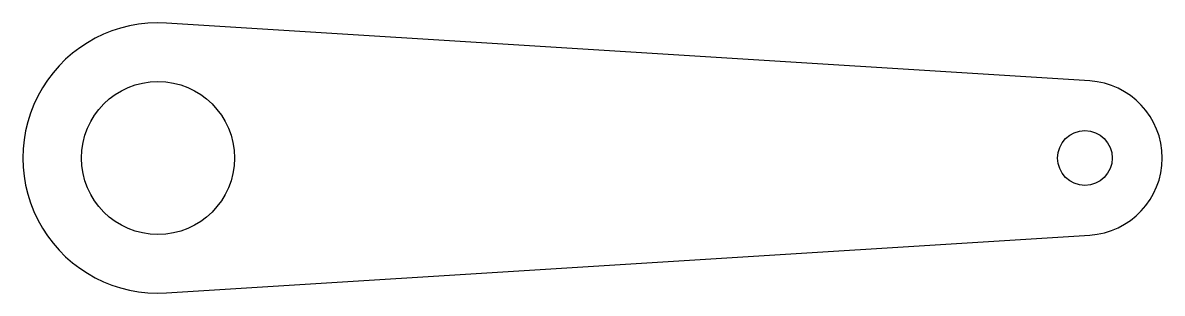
# Model space of a CAD drawing. Header units: inches. Extents: x -1.94 to 1.75, y -0.44 to 0.44.
import ezdxf

# ---------------------------------------------------------------- set-up
doc = ezdxf.new("R2010")
doc.units = ezdxf.units.IN
doc.header["$MEASUREMENT"] = 0

msp = doc.modelspace()

# ---------------------------------------------------------------- linework, layer by layer
at = {"linetype": 'Continuous', "lineweight": 25}
for p, q in [((1.5156, 0.2495), (-1.4727, 0.4366)), ((-1.4727, -0.4366), (1.5156, -0.2495))]:
    msp.add_line(p, q, dxfattribs=at)
for centre, radius in [((-1.5, 0), 0.2475), ((1.5, 0), 0.0885)]:
    msp.add_circle(centre, radius, dxfattribs=at)
for centre, radius, start, end in [((-1.5, 0), 0.4375, 86.4167, 273.5833), ((1.5, 0), 0.25, 273.5833, 86.4167)]:
    msp.add_arc(centre, radius, start, end, dxfattribs=at)

doc.saveas('drawing.dxf')
